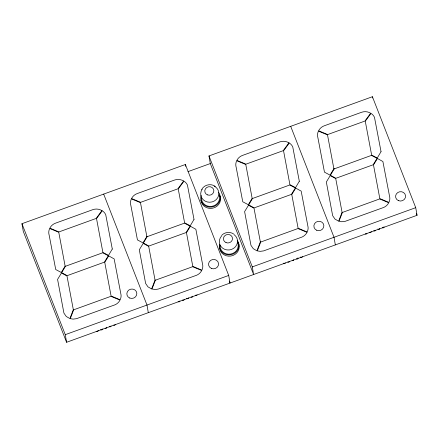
<?xml version="1.0" encoding="UTF-8"?>
<svg xmlns="http://www.w3.org/2000/svg" width="439" height="439" viewBox="0 0 439 439"><rect width="100%" height="100%" fill="white"/><g stroke="black" fill="none" stroke-linecap="round" stroke-linejoin="round"><path stroke-width="0.66" d="M201.693 189.555C204.091 184.665 211.005 183.123 215.302 186.443M221.569 235.474C224.631 232.017 230.25 231.402 233.949 234.201M208.98 155.938L252.299 266.896L253.616 274.512L210.292 163.555L208.98 155.938L372.415 96.717L415.733 207.674L417.05 215.297L66.585 342.283L23.267 231.326L21.95 223.703L185.384 164.488L228.708 275.445L230.02 283.062L229.273 281.152M187.98 171.644L210.292 163.555M66.585 342.283L65.268 334.666L228.708 275.445M252.299 266.896L415.733 207.674M416.304 213.381L417.05 215.297M290.695 126.328L334.019 237.285L335.33 244.902M103.67 194.098L146.988 305.056L148.305 312.672M21.95 223.703L65.268 334.666M377.979 228.911L378.012 228.999A0.911 0.851 -9.8 0 0 379.005 229.438L379.23 229.361A0.911 0.851 -9.8 0 0 379.719 228.423M372.415 96.717L372.634 97.985M185.384 164.488L185.713 166.392M219.972 195.843A9.839 9.208 -9.8 0 1 212.866 208.152A9.839 9.208 -9.8 0 1 200.958 200.195M218.573 192.463A9.839 9.208 -9.8 0 1 212.015 207.005A9.839 9.208 -9.8 0 1 201.155 195.344M219.072 194.823A9.109 8.522 -9.8 0 1 211.905 206.33A9.109 8.522 -9.8 0 1 201.435 197.737M214.172 186.12A9.109 8.522 -9.8 0 1 217.667 197.802A9.109 8.522 -9.8 0 1 205.073 201.1A9.109 8.522 -9.8 0 1 202.127 189.269M238.103 242.509A9.839 9.208 -9.8 0 1 230.876 256.036A9.839 9.208 -9.8 0 1 219.714 245.549M237.219 240.226A9.839 9.208 -9.8 0 1 231.293 254.642A9.839 9.208 -9.8 0 1 219.495 244.276M237.718 242.58A9.109 8.522 -9.8 0 1 230.546 254.093A9.109 8.522 -9.8 0 1 220.082 245.494M234.289 234.794A9.109 8.522 -9.8 0 1 235.403 246.806A9.109 8.522 -9.8 0 1 222.589 248.123A9.109 8.522 -9.8 0 1 221.475 236.116M383.955 226.749A0.911 0.851 -9.8 0 1 382.358 227.561M366.9 233.383A0.911 0.851 -9.8 0 1 365.259 233.757M371.18 231.551A0.911 0.851 -9.8 0 1 370.653 232.472L370.423 232.544A0.911 0.851 -9.8 0 1 369.578 232.258M375.449 230.283A0.911 0.851 -9.8 0 1 373.808 230.662M302.29 256.574A0.911 0.851 -9.8 0 1 300.528 256.974M285.196 262.769A0.911 0.851 -9.8 0 1 283.435 263.17M289.466 261.381A0.911 0.851 -9.8 0 1 288.933 262.083L288.708 262.154A0.911 0.851 -9.8 0 1 287.858 261.869M293.74 259.668A0.911 0.851 -9.8 0 1 292.253 260.431M297.927 257.825A0.911 0.851 -9.8 0 1 297.51 258.972L297.285 259.048A0.911 0.851 -9.8 0 1 296.424 258.791M196.979 294.734A0.911 0.851 -9.8 0 1 195.218 295.134M179.886 300.929A0.911 0.851 -9.8 0 1 178.124 301.33M184.155 299.541A0.911 0.851 -9.8 0 1 183.623 300.243L183.398 300.309A0.911 0.851 -9.8 0 1 182.547 300.024M188.43 297.829A0.911 0.851 -9.8 0 1 186.668 298.235M192.694 296.188A0.911 0.851 -9.8 0 1 192.2 297.132L191.975 297.208A0.911 0.851 -9.8 0 1 191.113 296.951M115.259 324.344A0.911 0.851 -9.8 0 1 113.772 325.101M98.117 330.32A0.911 0.851 -9.8 0 1 96.673 331.297M102.43 328.926A0.911 0.851 -9.8 0 1 101.908 329.854L101.678 329.919A0.911 0.851 -9.8 0 1 100.701 329.448M106.661 327.225A0.911 0.851 -9.8 0 1 105.223 328.202M110.99 326.023A0.911 0.851 -9.8 0 1 110.48 326.742L110.255 326.819A0.911 0.851 -9.8 0 1 109.267 326.38M73.324 309.671L69.894 318.566L66.245 316.459L63.918 313.078L57.58 279.391L61.482 272.981L66.986 275.988L73.324 309.671M155.038 280.06L151.614 288.955L147.965 286.848L145.638 283.468L139.3 249.786L143.202 243.371L148.7 246.378L155.038 280.06M260.349 241.9L256.925 250.801L253.276 248.688L250.949 245.308L244.611 211.625L248.512 205.216L254.011 208.218L260.349 241.9M342.069 212.289L338.645 221.19L334.99 219.077L332.663 215.697L326.331 182.015L330.227 175.605L335.731 178.607L342.069 212.289M73.67 309.813L70.262 318.632L73.077 319.126L76.496 318.687L114.947 304.831A10.026 9.378 -9.8 0 0 119.984 300.1L110.919 296.32L73.67 309.813M155.39 280.203L151.976 289.021L155.368 289.52L158.216 289.076L196.661 275.226A10.026 9.378 -9.8 0 0 201.704 270.49L192.639 266.709L155.39 280.203M260.7 242.048L257.287 250.867L260.102 251.355L263.526 250.916L301.972 237.065A10.026 9.378 -9.8 0 0 307.015 232.33L297.949 228.549L260.7 242.048M342.42 212.438L339.007 221.256L341.822 221.744L345.246 221.305L383.691 207.455A10.026 9.378 -9.8 0 0 388.729 202.725L379.664 198.938L342.42 212.438M112.291 249.028L108.51 255.399L102.891 252.436L96.52 218.584L102.26 210.769A10.026 9.378 -9.8 0 1 105.733 214.737L112.291 249.028M194.011 219.418L190.23 225.789L184.605 222.825L178.239 188.973L183.979 181.159A10.026 9.378 -9.8 0 1 187.453 185.126L194.011 219.418M299.321 181.263L295.54 187.629L289.916 184.671L283.55 150.813L289.29 143.004A10.026 9.378 -9.8 0 1 292.764 146.966L299.321 181.263M381.036 151.653L377.255 158.018L371.635 155.06L365.264 121.202L371.01 113.394A10.026 9.378 -9.8 0 1 374.483 117.356L381.036 151.653M65.126 266.122L61.295 272.504L55.726 269.524L49.152 235.09A10.026 9.378 -9.8 0 1 49.695 228.483L58.76 232.264L65.126 266.122M65.477 266.264L61.647 272.652L67.145 275.654L104.394 262.16L108.345 255.728L102.726 252.771L65.477 266.264M146.846 236.511L143.015 242.893L137.445 239.913L130.871 205.485A10.026 9.378 -9.8 0 1 131.409 198.872L140.475 202.653L146.846 236.511M147.197 236.654L143.366 243.041L148.865 246.043L186.114 232.549L190.065 226.118L184.446 223.16L147.197 236.654M252.156 198.351L248.326 204.739L242.756 201.759L236.182 167.325A10.026 9.378 -9.8 0 1 236.72 160.712L245.785 164.499L252.156 198.351M252.507 198.494L248.677 204.881L254.176 207.883L291.425 194.389L295.376 187.958L289.756 185L252.507 198.494M333.876 168.741L330.04 175.128L324.47 172.148L317.902 137.714A10.026 9.378 -9.8 0 1 318.44 131.107L327.505 134.888L333.876 168.741M334.222 168.889L330.391 175.271L335.895 178.278L373.145 164.779L377.096 158.347L371.471 155.39L334.222 168.889M108.696 255.877L104.745 262.303L111.083 295.985L120.149 299.771A10.026 9.378 -9.8 0 0 121.049 294.964L114.145 258.895L108.696 255.877M190.416 226.266L186.465 232.692L192.798 266.38L201.869 270.161A10.026 9.378 -9.8 0 0 202.769 265.354L195.865 229.284L190.416 226.266M295.727 188.106L291.776 194.537L298.108 228.22L307.174 232.001A10.026 9.378 -9.8 0 0 308.079 227.193L301.176 191.13L295.727 188.106M377.441 158.495L373.49 164.927L379.828 198.609L388.894 202.39A10.026 9.378 -9.8 0 0 389.794 197.583L382.896 161.519L377.441 158.495M101.908 210.627L96.168 218.435L58.919 231.935L49.854 228.154A10.026 9.378 -9.8 0 1 55.506 223.177L92.75 209.683A10.026 9.378 -9.8 0 1 101.908 210.627M183.628 181.016L177.888 188.825L140.639 202.324L131.574 198.543A10.026 9.378 -9.8 0 1 137.22 193.566L174.47 180.072A10.026 9.378 -9.8 0 1 183.628 181.016M288.939 142.856L283.199 150.67L245.95 164.164L236.884 160.383A10.026 9.378 -9.8 0 1 242.531 155.411L279.78 141.912A10.026 9.378 -9.8 0 1 288.939 142.856M370.659 113.246L364.919 121.06L327.67 134.553L318.604 130.773A10.026 9.378 -9.8 0 1 324.251 125.801L361.5 112.302A10.026 9.378 -9.8 0 1 370.659 113.246M207.395 194.861A4.555 4.264 -9.8 0 0 213.848 190.488A4.555 4.264 -9.8 0 0 206.714 187.508A4.555 4.264 -9.8 0 0 207.395 194.861M226.041 242.619A4.555 4.264 -9.8 0 0 232.494 238.245A4.555 4.264 -9.8 0 0 225.355 235.266A4.555 4.264 -9.8 0 0 226.041 242.619M398.469 200.656A5.01 4.686 -9.8 0 0 405.565 195.843A5.01 4.686 -9.8 0 0 397.718 192.573A5.01 4.686 -9.8 0 0 398.469 200.656M316.749 230.266A5.01 4.686 -9.8 0 0 323.85 225.454A5.01 4.686 -9.8 0 0 315.998 222.178A5.01 4.686 -9.8 0 0 316.749 230.266M211.439 268.427A5.01 4.686 -9.8 0 0 218.54 263.614A5.01 4.686 -9.8 0 0 210.687 260.338A5.01 4.686 -9.8 0 0 211.439 268.427M129.719 298.037A5.01 4.686 -9.8 0 0 136.82 293.225A5.01 4.686 -9.8 0 0 128.967 289.949A5.01 4.686 -9.8 0 0 129.719 298.037"/></g></svg>
